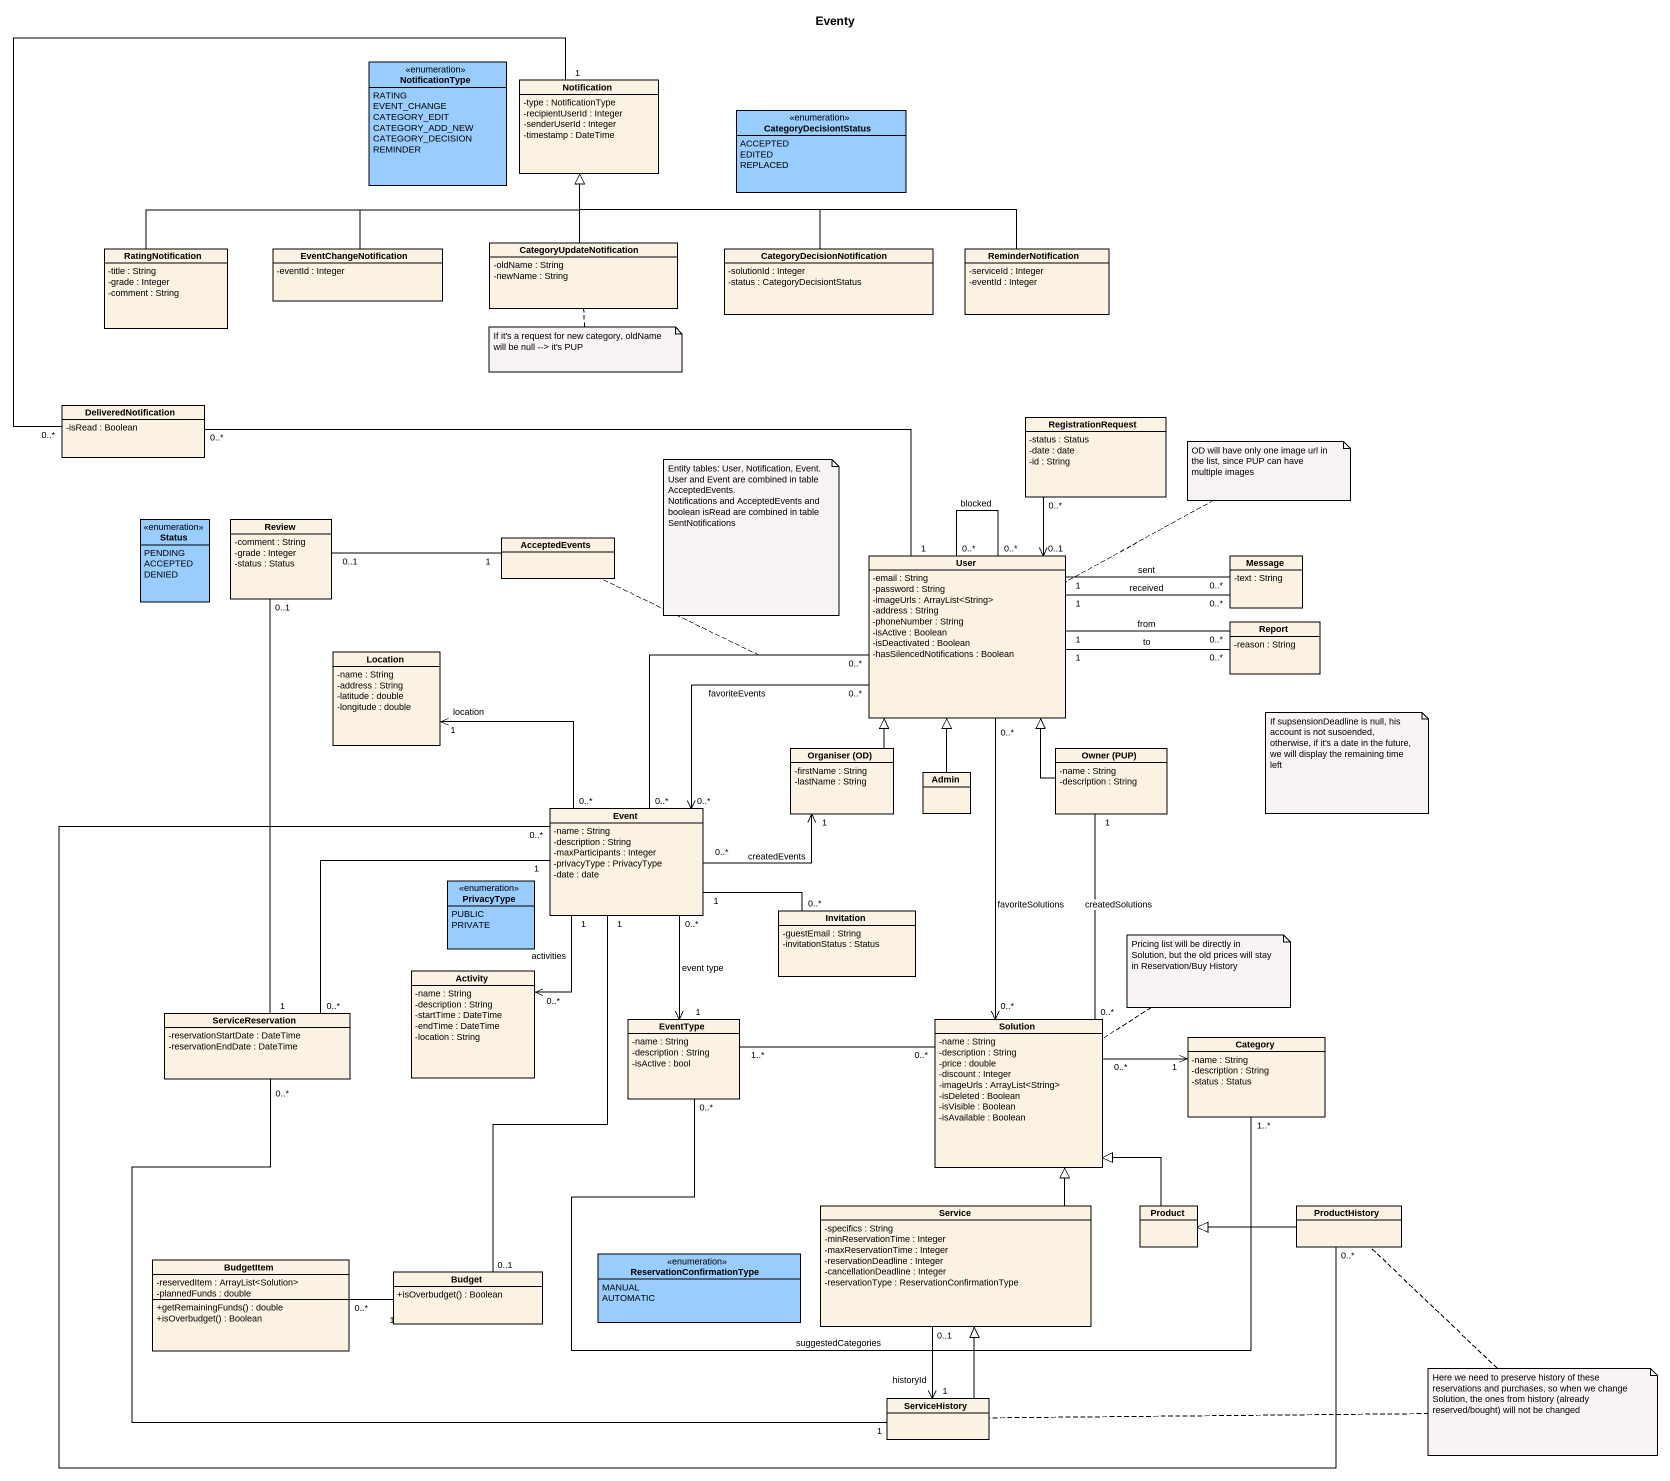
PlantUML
@startuml
title Eventy
hide circle
hide empty members
skinparam classAttributeIconSize 0
enum NotificationType #99CCFF {
  RATING
  EVENT_CHANGE
  CATEGORY_EDIT
  CATEGORY_ADD_NEW
  CATEGORY_DECISION
  REMINDER
}
class Notification {
  -type : NotificationType
  -recipientUserId : Integer
  -senderUserId : Integer
  -timestamp : DateTime
}
enum CategoryDecisiontStatus #99CCFF {
  ACCEPTED
  EDITED
  REPLACED
}
class RatingNotification {
  -title : String
  -grade : Integer
  -comment : String
}
class EventChangeNotification {
  -eventId : Integer
}
class CategoryUpdateNotification {
  -oldName : String
  -newName : String
}
class CategoryDecisionNotification {
  -solutionId : Integer
  -status : CategoryDecisiontStatus
}
class ReminderNotification {
  -serviceId : Integer
  -eventId : Integer
}
class DeliveredNotification {
  -isRead : Boolean
}
class RegistrationRequest {
  -status : Status
  -date : date
  -id : String
}
enum Status #99CCFF {
  PENDING
  ACCEPTED
  DENIED
}
class Review {
  -comment : String
  -grade : Integer
  -status : Status
}
class AcceptedEvents
class User {
  -email : String
  -password : String
  -imageUrls : ArrayList<String>
  -address : String
  -phoneNumber : String
  -isActive : Boolean
  -isDeactivated : Boolean
  -hasSilencedNotifications : Boolean
}
class Message {
  -text : String
}
class Report {
  -reason : String
}
class Location {
  -name : String
  -address : String
  -latitude : double
  -longitude : double
}
class "Organiser (OD)" as Organiser_OD {
  -firstName : String
  -lastName : String
}
class "Owner (PUP)" as Owner_PUP {
  -name : String
  -description : String
}
class Admin
class Event {
  -name : String
  -description : String
  -maxParticipants : Integer
  -privacyType : PrivacyType
  -date : date
}
enum PrivacyType #99CCFF {
  PUBLIC
  PRIVATE
}
class Invitation {
  -guestEmail : String
  -invitationStatus : Status
}
class Activity {
  -name : String
  -description : String
  -startTime : DateTime
  -endTime : DateTime
  -location : String
}
class ServiceReservation {
  -reservationStartDate : DateTime
  -reservationEndDate : DateTime
}
class EventType {
  -name : String
  -description : String
  -isActive : bool
}
class Solution {
  -name : String
  -description : String
  -price : double
  -discount : Integer
  -imageUrls : ArrayList<String>
  -isDeleted : Boolean
  -isVisible : Boolean
  -isAvailable : Boolean
}
class Category {
  -name : String
  -description : String
  -status : Status
}
class Service {
  -specifics : String
  -minReservationTime : Integer
  -maxReservationTime : Integer
  -reservationDeadline : Integer
  -cancellationDeadline : Integer
  -reservationType : ReservationConfirmationType
}
class Product
class ProductHistory
class BudgetItem {
  -reservedItem : ArrayList<Solution>
  -plannedFunds : double
  +getRemainingFunds() : double
  +isOverbudget() : Boolean
}
enum ReservationConfirmationType #99CCFF {
  MANUAL
  AUTOMATIC
}
class Budget {
  +isOverbudget() : Boolean
}
class ServiceHistory
RatingNotification -right-|> Notification
EventChangeNotification -up-|> Notification
CategoryUpdateNotification -up-|> Notification
CategoryDecisionNotification -up-|> Notification
ReminderNotification -left-|> Notification
DeliveredNotification "0..*" -up- "1" Notification
DeliveredNotification "0..*" -right- "1" User
RegistrationRequest "0..*" --> "0..1" User
Review "0..1" -right- "1" AcceptedEvents
User "0..*" -- "0..*" User : blocked
User "1" -right- "0..*" Report : to
User "0..*" --> "0..*" Event : favoriteEvents
User "0..*" -- "0..*" Event
(User, Event) .. AcceptedEvents
User "0..*" --> "0..*" Solution : favoriteSolutions
Message "0..*" -left- "1" User : sent
Message "0..*" -left- "1" User : received
Report "0..*" -left- "1" User : from
Organiser_OD -up-|> User
Owner_PUP -up-|> User
Owner_PUP "1" -- "0..*" Solution : createdSolutions
Admin -up-|> User
Event "0..*" -up-> "1" Location : location
Event "0..*" -right-> "1" Organiser_OD : createdEvents
Event "1" --> "0..*" Activity : activities
Event "0..*" --> "1" EventType : event type
Event "1" -- "0..1" Budget
Invitation "0..*" -left- "1" Event
ServiceReservation "1" -up- "0..1" Review
ServiceReservation "0..*" -right- "1" Event
ServiceReservation "0..*" -right- "1" ServiceHistory
EventType "1..*" -right- "0..*" Solution
EventType "0..*" -right- "1..*" Category : suggestedCategories
Solution "0..*" -right-> "1" Category
Service -up-|> Solution
Service "0..1" --> "1" ServiceHistory : historyId
Product -up-|> Solution
ProductHistory "0..*" -left- "0..*" Event
ProductHistory -left-|> Product
BudgetItem "0..*" -right- "1" Budget
ServiceHistory -up-|> Service
note bottom of CategoryUpdateNotification : If it's a request for new category, oldName will be null --> it's PUP
note right of User : OD will have only one image url in the list, since PUP can have multiple images
note as N3
  Entity tables: User, Notification, Event.
  User and Event are combined in table AcceptedEvents.
  Notifications and AcceptedEvents and boolean isRead are combined in table SentNotifications
end note
note as N4
  If supsensionDeadline is null, his account is not susoended, otherwise, if it's a date in the future, we will display the remaining time left
end note
note top of Solution : Pricing list will be directly in Solution, but the old prices will stay in Reservation/Buy History
note as N6
  Here we need to preserve history of these reservations and purchases, so when we change Solution, the ones from history (already reserved/bought) will not be changed
end note
N6 .. ProductHistory
N6 .. ServiceHistory
@enduml
